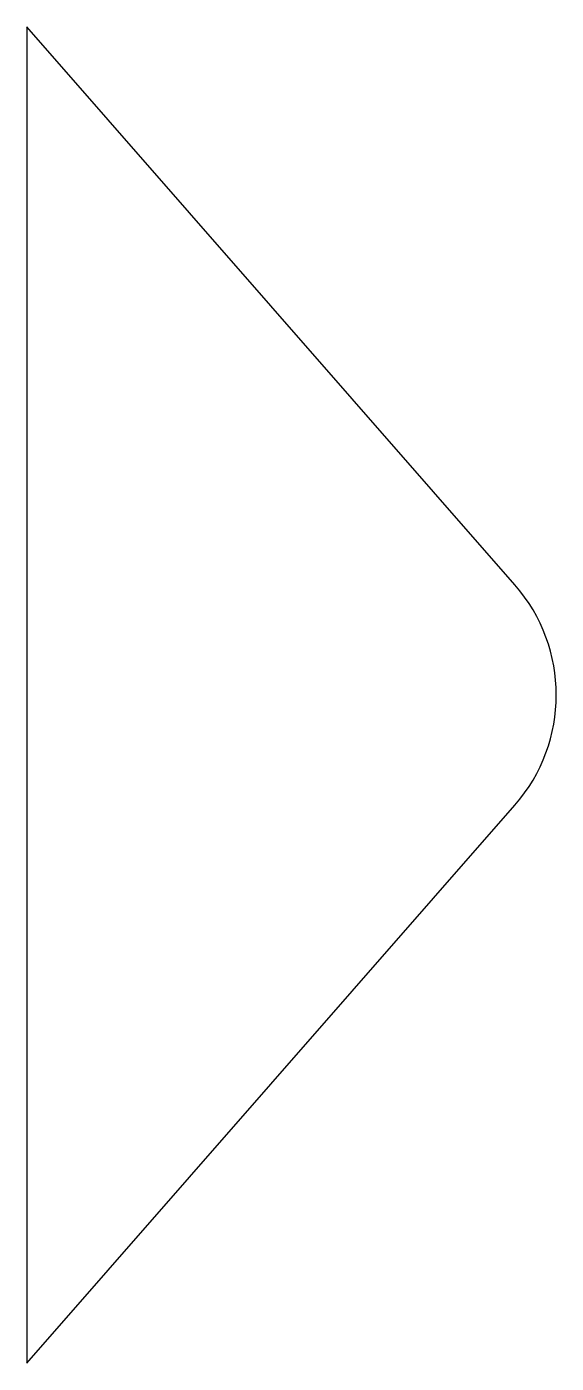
# Model space of a CAD drawing. Header units: metres. Extents: x 0 to 31.7, y 0 to 80.
import ezdxf

# ---------------------------------------------------------------- set-up
doc = ezdxf.new("R2010")
doc.units = ezdxf.units.M

msp = doc.modelspace()

# ---------------------------------------------------------------- linework, layer by layer
at = {"layer": 'PARAMETRIX'}
for p, q in [((29.2381, 46.585), (0, 80)), ((0, 80), (0, 0)), ((0, 0), (29.2381, 33.415))]:
    msp.add_line(p, q, dxfattribs=at)
msp.add_arc((21.7123, 40), 10, 318.8141, 41.1859, dxfattribs=at)

doc.saveas('drawing.dxf')
